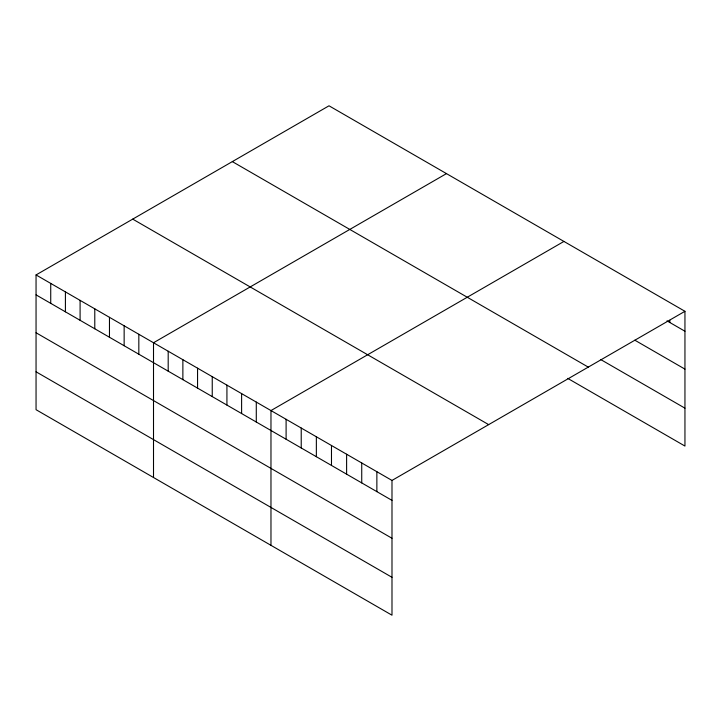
<?xml version="1.0" encoding="UTF-8"?>
<svg xmlns="http://www.w3.org/2000/svg" width="721" height="721" viewBox="0 0 721 721"><rect width="100%" height="100%" fill="white"/><g stroke="black" fill="none" stroke-linecap="round" stroke-linejoin="round"><path stroke-width="1.08" d="M36.05 274.935L391.99 480.438L391.99 615.202L36.05 409.699L36.05 274.935L329.01 105.798L684.95 311.301L684.95 446.065L567.715 378.372M446.47 173.617L153.51 342.754L153.51 477.509M563.93 241.436L270.97 410.564L270.97 545.328M391.99 480.438L684.95 311.301M666.988 320.863L684.95 331.236M634.841 340.195L684.95 369.125M600.8 359.59L684.95 408.167M232.333 161.612L588.273 367.115M132.727 219.121L488.667 424.624M36.05 294.871L391.99 500.374M36.05 332.76L391.99 538.263M36.05 371.802L391.99 577.305M669.818 320.286L669.818 322.503M376.867 471.705L376.867 491.641M361.735 462.972L361.735 482.908M346.612 454.239L346.612 474.175M331.48 445.506L331.48 465.433M316.357 436.773L316.357 456.699M301.225 428.04L301.225 447.966M286.102 419.307L286.102 439.233M256.288 402.093L256.288 422.028M241.607 393.612L241.607 413.548M226.926 385.14L226.926 405.067M212.244 376.659L212.244 396.595M197.563 368.188L197.563 388.114M182.873 359.707L182.873 379.643M168.191 351.226L168.191 371.162M138.829 334.274L138.829 354.209M124.147 325.802L124.147 345.729M109.466 317.321L109.466 337.257M94.784 308.849L94.784 328.776M80.094 300.369L80.094 320.304M65.413 291.888L65.413 311.823M50.731 283.416L50.731 303.352"/></g></svg>
